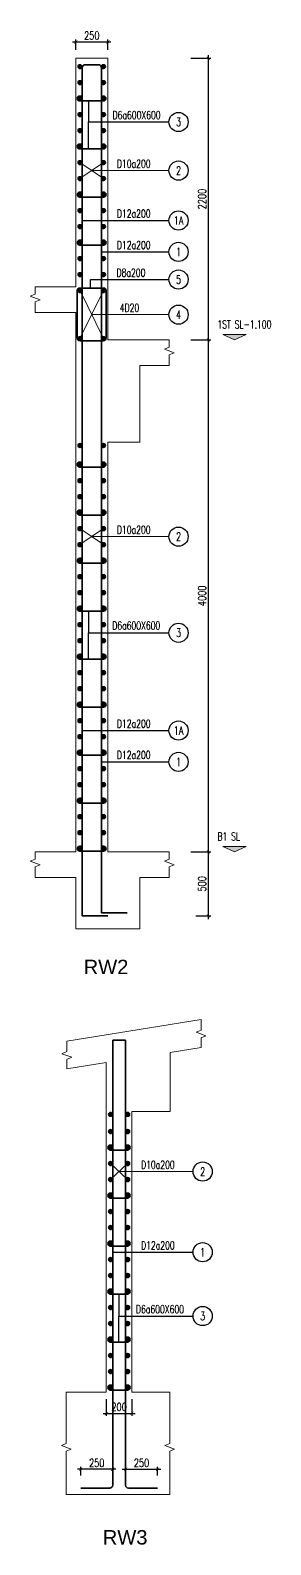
# Model space of a CAD drawing. Header units: millimetres. Extents: x -172050 to 1089997, y 452920 to 1051687.
# Drawn here: x 119455 to 126965, y 462279 to 509604 of the extents above; entities that cross this region are included whole.
import ezdxf
from ezdxf.enums import TextEntityAlignment as Align

# ---------------------------------------------------------------- set-up
doc = ezdxf.new("R2010")
doc.units = ezdxf.units.MM
doc.header["$MEASUREMENT"] = 0
doc.layers.get('Defpoints').update_dxf_attribs({"color": 151, "lineweight": 9})
doc.layers.add('A-DIM1', color=7, linetype='Continuous')
doc.layers.add('ccu11-Cotthep', color=2, linetype='Continuous')
for name, color, linetype, lineweight in [('NDC_S_BREAK-LINE', 1, 'Continuous', 15), ('NDC_S_CONTINUOUS', 3, 'Continuous', 20), ('NDC_S_DIM', 1, 'Continuous', 15), ('NDC_S_ENG TEXT', 2, 'Continuous', 20), ('NDC_S_LEADER', 1, 'Continuous', 15), ('NDC_S_REBAR', 4, 'Continuous', 35), ('NDC_S_VN TEXT', 7, 'Continuous', 20)]:
    doc.layers.add(name, color=color, linetype=linetype, lineweight=lineweight)
doc.styles.add('ARIAL', font='arial.ttf', dxfattribs={"width": 0.8})
doc.styles.add('ccu11-vnsimli', font='vnsimli.shx', dxfattribs={"width": 0.8, "bigfont": 'vns.shx'})
doc.styles.add('ROMANS', font='romans', dxfattribs={"width": 0.75, "bigfont": 'vns'})
doc.dimstyles.new('D-50-100', dxfattribs={"dimscale": 100, "dimtxt": 2.5, "dimasz": 1, "dimexe": 0.75, "dimexo": 0, "dimgap": 0.75, "dimtad": 1, "dimdec": 0, "dimlfac": 0.25, "dimdsep": 46, "dimtxsty": 'ROMANS', "dimblk": 'ARCHTICK', "dimcen": 3, "dimdle": 1, "dimclrd": 1, "dimclre": 1, "dimclrt": 2, "dimadec": 0, "dimazin": 0, "dimtfac": 1, "dimtdec": 0, "dimtix": 1, "dimtmove": 2, "dimatfit": 3, "dimfxl": 3, "dimtolj": 1, "dimtzin": 0, "dimarcsym": 0})
doc.dimstyles.new('TT-50', dxfattribs={"dimscale": 100, "dimtxt": 2.5, "dimasz": 1, "dimexe": 0.75, "dimexo": 0, "dimgap": 0.75, "dimtad": 1, "dimdec": 0, "dimlfac": 0.5, "dimdsep": 46, "dimtxsty": 'ROMANS', "dimblk": 'ARCHTICK', "dimcen": 3, "dimdle": 1, "dimclrd": 1, "dimclre": 1, "dimclrt": 2, "dimadec": 0, "dimazin": 0, "dimtfac": 1, "dimtdec": 0, "dimtix": 1, "dimtmove": 2, "dimatfit": 3, "dimfxl": 3, "dimtolj": 1, "dimtzin": 0, "dimarcsym": 0})

# ---------------------------------------------------------------- blocks, each defined once
blk = doc.blocks.new('_ArchTick')
at = {"layer": 'A-DIM1', "color": 0, "linetype": 'ByBlock', "const_width": 0.15}
blk.add_lwpolyline([(-0.5, -0.5), (0.5, 0.5)], dxfattribs=at)
blk = doc.blocks.new('*D657')
at = {"layer": 'Defpoints', "color": 0, "transparency": 16777216}
for p in [(121876, 509240), (120876, 508993), (121876, 508993)]:
    blk.add_point(p, dxfattribs=at)
at = {"layer": 'NDC_S_DIM', "color": 1, "lineweight": -2, "transparency": 16777216}
for p, q in [((120776, 509240), (121976, 509240)), ((120876, 508993), (120876, 509315)), ((121876, 508993), (121876, 509315))]:
    blk.add_line(p, q, dxfattribs=at)
at = {"layer": 'NDC_S_DIM', "color": 1, "lineweight": -2, "transparency": 16777216, "xscale": 100, "yscale": 100, "zscale": 100, "rotation": 180}
blk.add_blockref('_ArchTick', (120876, 509240), dxfattribs=at)
at = {"layer": 'NDC_S_DIM', "color": 1, "lineweight": -2, "transparency": 16777216, "xscale": 100, "yscale": 100, "zscale": 100}
blk.add_blockref('_ArchTick', (121876, 509240), dxfattribs=at)
at = {"layer": 'NDC_S_DIM', "color": 2, "transparency": 16777216, "insert": (121376, 509440), "char_height": 250, "attachment_point": 5, "style": 'ROMANS'}
blk.add_mtext('\\A1;250', dxfattribs=at)
blk = doc.blocks.new('*D658')
at = {"layer": 'Defpoints', "color": 0, "transparency": 16777216}
for p in [(124472, 499930), (125020, 499930), (124472, 483930)]:
    blk.add_point(p, dxfattribs=at)
at = {"layer": 'NDC_S_DIM', "color": 1, "lineweight": -2, "transparency": 16777216}
for p, q in [((124472, 499930), (125095, 499930)), ((125020, 483830), (125020, 500030)), ((124472, 483930), (125095, 483930))]:
    blk.add_line(p, q, dxfattribs=at)
at = {"layer": 'NDC_S_DIM', "color": 1, "lineweight": -2, "transparency": 16777216, "xscale": 100, "yscale": 100, "zscale": 100}
for p, rotation in [((125020, 499930), 90), ((125020, 483930), 270)]:
    blk.add_blockref('_ArchTick', p, dxfattribs=dict(at, rotation=rotation))
at = {"layer": 'NDC_S_DIM', "color": 2, "transparency": 16777216, "insert": (124820, 491930), "char_height": 250, "attachment_point": 5, "rotation": 90, "style": 'ROMANS'}
blk.add_mtext('\\A1;4000', dxfattribs=at)
blk = doc.blocks.new('*D659')
at = {"layer": 'Defpoints', "color": 0, "transparency": 16777216}
for p in [(124472, 508730), (125020, 508730), (124472, 499930)]:
    blk.add_point(p, dxfattribs=at)
at = {"layer": 'NDC_S_DIM', "color": 1, "lineweight": -2, "transparency": 16777216}
for p, q in [((125020, 499830), (125020, 508830)), ((124472, 508730), (125095, 508730)), ((124472, 499930), (125095, 499930))]:
    blk.add_line(p, q, dxfattribs=at)
at = {"layer": 'NDC_S_DIM', "color": 1, "lineweight": -2, "transparency": 16777216, "xscale": 100, "yscale": 100, "zscale": 100}
for p, rotation in [((125020, 508730), 90), ((125020, 499930), 270)]:
    blk.add_blockref('_ArchTick', p, dxfattribs=dict(at, rotation=rotation))
at = {"layer": 'NDC_S_DIM', "color": 2, "transparency": 16777216, "insert": (124820, 504330), "char_height": 250, "attachment_point": 5, "rotation": 90, "style": 'ROMANS'}
blk.add_mtext('\\A1;2200', dxfattribs=at)
blk = doc.blocks.new('*D652')
at = {"layer": 'Defpoints', "color": 0, "transparency": 16777216}
for p in [(124629, 483930), (125020, 483930), (124629, 481930)]:
    blk.add_point(p, dxfattribs=at)
at = {"layer": 'NDC_S_DIM', "color": 1, "lineweight": -2, "transparency": 16777216}
for p, q in [((124629, 483930), (125095, 483930)), ((125020, 481830), (125020, 484030)), ((124629, 481930), (125095, 481930))]:
    blk.add_line(p, q, dxfattribs=at)
at = {"layer": 'NDC_S_DIM', "color": 1, "lineweight": -2, "transparency": 16777216, "xscale": 100, "yscale": 100, "zscale": 100}
for p, rotation in [((125020, 483930), 90), ((125020, 481930), 270)]:
    blk.add_blockref('_ArchTick', p, dxfattribs=dict(at, rotation=rotation))
at = {"layer": 'NDC_S_DIM', "color": 2, "transparency": 16777216, "insert": (124820, 482930), "char_height": 250, "attachment_point": 5, "rotation": 90, "style": 'ROMANS'}
blk.add_mtext('\\A1;500', dxfattribs=at)
blk = doc.blocks.new('*D645')
at = {"layer": 'Defpoints', "color": 0, "transparency": 16777216}
for p in [(122430, 464438), (123430, 464636), (123430, 464438)]:
    blk.add_point(p, dxfattribs=at)
at = {"layer": 'NDC_S_DIM', "color": 1, "lineweight": -2, "transparency": 16777216}
for p, q in [((122330, 464636), (123530, 464636)), ((122430, 464438), (122430, 464711)), ((123430, 464438), (123430, 464711))]:
    blk.add_line(p, q, dxfattribs=at)
at = {"layer": 'NDC_S_DIM', "color": 1, "lineweight": -2, "transparency": 16777216, "xscale": 100, "yscale": 100, "zscale": 100, "rotation": 180}
blk.add_blockref('_ArchTick', (122430, 464636), dxfattribs=at)
at = {"layer": 'NDC_S_DIM', "color": 1, "lineweight": -2, "transparency": 16777216, "xscale": 100, "yscale": 100, "zscale": 100}
blk.add_blockref('_ArchTick', (123430, 464636), dxfattribs=at)
at = {"layer": 'NDC_S_DIM', "color": 2, "transparency": 16777216, "insert": (122930, 464836), "char_height": 250, "attachment_point": 5, "style": 'ROMANS'}
blk.add_mtext('\\A1;250', dxfattribs=at)
blk = doc.blocks.new('*D646')
at = {"layer": 'Defpoints', "color": 0, "transparency": 16777216}
for p in [(121030, 464636), (121030, 464438), (122030, 464438)]:
    blk.add_point(p, dxfattribs=at)
at = {"layer": 'NDC_S_DIM', "color": 1, "lineweight": -2, "transparency": 16777216}
for p, q in [((122130, 464636), (120930, 464636)), ((121030, 464438), (121030, 464711)), ((122030, 464438), (122030, 464711))]:
    blk.add_line(p, q, dxfattribs=at)
at = {"layer": 'NDC_S_DIM', "color": 1, "lineweight": -2, "transparency": 16777216, "xscale": 100, "yscale": 100, "zscale": 100, "rotation": 180}
blk.add_blockref('_ArchTick', (121030, 464636), dxfattribs=at)
at = {"layer": 'NDC_S_DIM', "color": 1, "lineweight": -2, "transparency": 16777216, "xscale": 100, "yscale": 100, "zscale": 100}
blk.add_blockref('_ArchTick', (122030, 464636), dxfattribs=at)
at = {"layer": 'NDC_S_DIM', "color": 2, "transparency": 16777216, "insert": (121530, 464836), "char_height": 250, "attachment_point": 5, "style": 'ROMANS'}
blk.add_mtext('\\A1;250', dxfattribs=at)
blk = doc.blocks.new('*D647')
at = {"layer": 'Defpoints', "color": 0, "transparency": 16777216}
for p in [(121830, 466825), (122630, 466825), (122630, 466383)]:
    blk.add_point(p, dxfattribs=at)
at = {"layer": 'NDC_S_DIM', "color": 1, "lineweight": -2, "transparency": 16777216}
for p, q in [((121830, 466825), (121830, 466308)), ((122630, 466825), (122630, 466308)), ((121730, 466383), (122730, 466383))]:
    blk.add_line(p, q, dxfattribs=at)
at = {"layer": 'NDC_S_DIM', "color": 1, "lineweight": -2, "transparency": 16777216, "xscale": 100, "yscale": 100, "zscale": 100, "rotation": 180}
blk.add_blockref('_ArchTick', (121830, 466383), dxfattribs=at)
at = {"layer": 'NDC_S_DIM', "color": 1, "lineweight": -2, "transparency": 16777216, "xscale": 100, "yscale": 100, "zscale": 100}
blk.add_blockref('_ArchTick', (122630, 466383), dxfattribs=at)
at = {"layer": 'NDC_S_DIM', "color": 2, "transparency": 16777216, "insert": (122230, 466583), "char_height": 250, "attachment_point": 5, "style": 'ROMANS'}
blk.add_mtext('\\A1;200', dxfattribs=at)

msp = doc.modelspace()

# ---------------------------------------------------------------- hatches: boundary and pattern name
at = {"layer": 'NDC_S_DIM'}
for points in [[(125468.4, 500095.5), (125835.6, 499929.5), (126202.9, 500095.5)], [(125468.4, 484095.5), (125835.6, 483929.5), (126202.9, 484095.5)]]:
    msp.add_hatch(color=256, dxfattribs=at).paths.add_polyline_path(points)
at = {"layer": 'NDC_S_REBAR'}
for points in [[(121049.2, 508427.1, -1), (120964, 508512.3, -1)], [(121701, 508427.1, 1), (121786.2, 508512.3, 1)], [(121049.2, 507927.1, -1), (120964, 508012.3, -1)], [(121701, 507927.1, 1), (121786.2, 508012.3, 1)], [(121049.2, 507427.1, -1), (120964, 507512.3, -1)], [(121701, 507427.1, 1), (121786.2, 507512.3, 1)], [(121049.2, 506927.1, -1), (120964, 507012.3, -1)], [(121701, 506927.1, 1), (121786.2, 507012.3, 1)], [(121049.2, 506427.1, -1), (120964, 506512.3, -1)], [(121701, 506427.1, 1), (121786.2, 506512.3, 1)], [(121049.2, 505927.1, -1), (120964, 506012.3, -1)], [(121701, 505927.1, 1), (121786.2, 506012.3, 1)], [(121049.2, 505427.1, -1), (120964, 505512.3, -1)], [(121701, 505427.1, 1), (121786.2, 505512.3, 1)], [(121049.2, 504927.1, -1), (120964, 505012.3, -1)], [(121701, 504927.1, 1), (121786.2, 505012.3, 1)], [(121049.2, 504427.1, -1), (120964, 504512.3, -1)], [(121701, 504427.1, 1), (121786.2, 504512.3, 1)], [(121049.2, 503927.1, -1), (120964, 504012.3, -1)], [(121701, 503927.1, 1), (121786.2, 504012.3, 1)], [(121049.2, 503427.1, -1), (120964, 503512.3, -1)], [(121701, 503427.1, 1), (121786.2, 503512.3, 1)], [(121049.2, 502927.1, -1), (120964, 503012.3, -1)], [(121701, 502927.1, 1), (121786.2, 503012.3, 1)], [(121049.2, 502427.1, -1), (120964, 502512.3, -1)], [(121701, 502427.1, 1), (121786.2, 502512.3, 1)], [(121049.2, 501927.1, -1), (120964, 502012.3, -1)], [(121701, 501927.1, 1), (121786.2, 502012.3, 1)], [(121049.2, 501427.1, -1), (120964, 501512.3, -1)], [(121701, 501427.1, 1), (121786.2, 501512.3, 1)], [(121049.2, 499927.1, -1), (120964, 500012.3, -1)], [(121701, 499927.1, 1), (121786.2, 500012.3, 1)], [(121049.2, 496588, -1), (120964, 496673.1, -1)], [(121701, 496588, 1), (121786.2, 496673.1, 1)], [(121049.2, 495988, -1), (120964, 496073.1, -1)], [(121701, 495988, 1), (121786.2, 496073.1, 1)], [(121049.2, 495488, -1), (120964, 495573.1, -1)], [(121701, 495488, 1), (121786.2, 495573.1, 1)], [(121049.2, 494988, -1), (120964, 495073.1, -1)], [(121701, 494988, 1), (121786.2, 495073.1, 1)], [(121049.2, 494488, -1), (120964, 494573.1, -1)], [(121701, 494488, 1), (121786.2, 494573.1, 1)], [(121049.2, 493988, -1), (120964, 494073.1, -1)], [(121701, 493988, 1), (121786.2, 494073.1, 1)], [(121049.2, 493488, -1), (120964, 493573.1, -1)], [(121701, 493488, 1), (121786.2, 493573.1, 1)], [(121049.2, 492988, -1), (120964, 493073.1, -1)], [(121701, 492988, 1), (121786.2, 493073.1, 1)], [(121049.2, 492488, -1), (120964, 492573.1, -1)], [(121701, 492488, 1), (121786.2, 492573.1, 1)], [(121049.2, 491988, -1), (120964, 492073.1, -1)], [(121701, 491988, 1), (121786.2, 492073.1, 1)], [(121049.2, 491488, -1), (120964, 491573.1, -1)], [(121701, 491488, 1), (121786.2, 491573.1, 1)], [(121049.2, 490988, -1), (120964, 491073.1, -1)], [(121701, 490988, 1), (121786.2, 491073.1, 1)], [(121049.2, 490488, -1), (120964, 490573.1, -1)], [(121701, 490488, 1), (121786.2, 490573.1, 1)], [(121049.2, 489988, -1), (120964, 490073.1, -1)], [(121701, 489988, 1), (121786.2, 490073.1, 1)], [(121049.2, 489488, -1), (120964, 489573.1, -1)], [(121701, 489488, 1), (121786.2, 489573.1, 1)], [(121049.2, 488988, -1), (120964, 489073.1, -1)], [(121701, 488988, 1), (121786.2, 489073.1, 1)], [(121049.2, 488488, -1), (120964, 488573.1, -1)], [(121701, 488488, 1), (121786.2, 488573.1, 1)], [(121049.2, 487988, -1), (120964, 488073.1, -1)], [(121701, 487988, 1), (121786.2, 488073.1, 1)], [(121049.2, 487488, -1), (120964, 487573.1, -1)], [(121701, 487488, 1), (121786.2, 487573.1, 1)], [(121049.2, 486988, -1), (120964, 487073.1, -1)], [(121701, 486988, 1), (121786.2, 487073.1, 1)], [(121049.2, 486488, -1), (120964, 486573.1, -1)], [(121701, 486488, 1), (121786.2, 486573.1, 1)], [(121049.2, 485988, -1), (120964, 486073.1, -1)], [(121701, 485988, 1), (121786.2, 486073.1, 1)], [(121049.2, 485488, -1), (120964, 485573.1, -1)], [(121701, 485488, 1), (121786.2, 485573.1, 1)], [(121049.2, 484988, -1), (120964, 485073.1, -1)], [(121701, 484988, 1), (121786.2, 485073.1, 1)], [(121049.2, 484488, -1), (120964, 484573.1, -1)], [(121701, 484488, 1), (121786.2, 484573.1, 1)], [(121049.2, 483988, -1), (120964, 484073.1, -1)], [(121701, 483988, 1), (121786.2, 484073.1, 1)], [(122002.6, 475684.3, -1), (121917.5, 475769.4, -1)], [(122454.4, 475684.3, 1), (122539.6, 475769.4, 1)], [(122002.6, 475146.6, -1), (121917.5, 475231.7, -1)], [(122454.4, 475146.6, 1), (122539.6, 475231.7, 1)], [(122002.6, 474646.6, -1), (121917.5, 474731.7, -1)], [(122454.4, 474646.6, 1), (122539.6, 474731.7, 1)], [(122002.6, 474146.6, -1), (121917.5, 474231.7, -1)], [(122454.4, 474146.6, 1), (122539.6, 474231.7, 1)], [(122002.6, 473646.6, -1), (121917.5, 473731.7, -1)], [(122454.4, 473646.6, 1), (122539.6, 473731.7, 1)], [(122002.6, 473146.6, -1), (121917.5, 473231.7, -1)], [(122454.4, 473146.6, 1), (122539.6, 473231.7, 1)], [(122002.6, 472646.6, -1), (121917.5, 472731.7, -1)], [(122454.4, 472646.6, 1), (122539.6, 472731.7, 1)], [(122002.6, 472146.6, -1), (121917.5, 472231.7, -1)], [(122454.4, 472146.6, 1), (122539.6, 472231.7, 1)], [(122002.6, 471646.6, -1), (121917.5, 471731.7, -1)], [(122454.4, 471646.6, 1), (122539.6, 471731.7, 1)], [(122002.6, 471146.6, -1), (121917.5, 471231.7, -1)], [(122454.4, 471146.6, 1), (122539.6, 471231.7, 1)], [(122002.6, 470646.6, -1), (121917.5, 470731.7, -1)], [(122454.4, 470646.6, 1), (122539.6, 470731.7, 1)], [(122002.6, 470146.6, -1), (121917.5, 470231.7, -1)], [(122454.4, 470146.6, 1), (122539.6, 470231.7, 1)], [(122002.6, 469646.6, -1), (121917.5, 469731.7, -1)], [(122454.4, 469646.6, 1), (122539.6, 469731.7, 1)], [(122002.6, 469146.6, -1), (121917.5, 469231.7, -1)], [(122454.4, 469146.6, 1), (122539.6, 469231.7, 1)], [(122002.6, 468646.6, -1), (121917.5, 468731.7, -1)], [(122454.4, 468646.6, 1), (122539.6, 468731.7, 1)], [(122002.6, 468146.6, -1), (121917.5, 468231.7, -1)], [(122454.4, 468146.6, 1), (122539.6, 468231.7, 1)], [(122002.6, 467646.6, -1), (121917.5, 467731.7, -1)], [(122454.4, 467646.6, 1), (122539.6, 467731.7, 1)], [(122002.6, 467146.6, -1), (121917.5, 467231.7, -1)], [(122454.4, 467146.6, 1), (122539.6, 467231.7, 1)]]:
    msp.add_hatch(color=6, dxfattribs=at).paths.add_polyline_path(points)

# ---------------------------------------------------------------- linework, layer by layer
at = {"layer": 'ccu11-Cotthep', "color": 7}
for centre in [(124085.9, 506739.3), (124085.9, 505219.7), (124085.9, 503660.3), (124085.9, 502679.1), (124085.9, 501814.6), (124085.9, 500717.8), (124085.9, 493780.5), (124085.9, 490775.6), (124085.9, 487721.2), (124085.9, 486743), (124839.3, 473939.2), (124839.3, 471419), (124839.3, 469424.1)]:
    msp.add_circle(centre, 300, dxfattribs=at)
at = {"layer": 'NDC_S_BREAK-LINE'}
for points in [[(119606.9, 501587.2), (119606.9, 501360.6), (119455.3, 501294.8), (119758.5, 501184.5), (119606.9, 501118.7), (119606.9, 500787.2)], [(123797.6, 499929.5), (123797.6, 499702.9), (123646.1, 499637.1), (123949.2, 499526.8), (123797.6, 499461), (123797.6, 499129.5)], [(119606.9, 483929.5), (119606.9, 483702.9), (119455.3, 483637.1), (119758.5, 483526.8), (119606.9, 483461), (119606.9, 483129.5)], [(123797.6, 483929.5), (123797.6, 483702.9), (123646.1, 483637.1), (123949.2, 483526.8), (123797.6, 483461), (123797.6, 483129.5)], [(124791.9, 478687.7), (124791.9, 478358.5), (124640.3, 478292.7), (124943.4, 478182.3), (124791.9, 478116.5), (124791.9, 477817.9)], [(120597.1, 478016.6), (120597.1, 477687.3), (120445.6, 477621.5), (120748.7, 477511.2), (120597.1, 477445.4), (120597.1, 477146.8)], [(120578.2, 467045.8), (120578.2, 465441.6), (120426.7, 465375.8), (120729.8, 465265.5), (120578.2, 465199.7), (120578.2, 463845.8)], [(123809.8, 467045.8), (123809.8, 465441.6), (123658.2, 465375.8), (123961.4, 465265.5), (123809.8, 465199.7), (123809.8, 463845.8)]]:
    msp.add_lwpolyline(points, dxfattribs=at)
at = {"layer": 'NDC_S_CONTINUOUS'}
for p, q in [((120876.3, 501587.2), (120876.3, 508729.5)), ((120876.3, 508729.5), (121876.3, 508729.5)), ((121876.3, 508729.5), (121876.3, 499929.5)), ((120876.3, 501587.2), (119606.9, 501587.2)), ((120876.3, 500787.2), (119606.9, 500787.2)), ((120876.3, 500787.2), (120876.3, 483929.5)), ((123797.6, 499929.5), (121876.3, 499929.5)), ((122876.3, 499129.5), (122876.3, 496729.5)), ((123797.6, 499129.5), (122876.3, 499129.5)), ((122876.3, 496729.5), (121876.3, 496729.5)), ((121876.3, 496729.5), (121876.3, 483929.5)), ((120876.3, 483929.5), (119606.9, 483929.5)), ((123797.6, 483929.5), (121876.3, 483929.5)), ((120876.3, 483129.5), (119606.9, 483129.5)), ((120876.3, 483129.5), (120876.3, 481529.5)), ((122876.3, 483129.5), (122876.3, 481529.5)), ((123797.6, 483129.5), (122876.3, 483129.5)), ((122876.3, 481529.5), (120876.3, 481529.5)), ((124791.9, 478687.7), (120597.1, 478016.6)), ((124791.9, 477817.9), (123829.7, 477664)), ((123829.7, 475813.8), (123829.7, 477664)), ((121829.7, 477344), (120597.1, 477146.8)), ((121829.7, 475813.8), (121829.7, 477344)), ((121829.7, 475813.8), (121829.7, 467045.8)), ((122629.7, 475813.8), (122629.7, 467045.8)), ((123829.7, 475813.8), (122629.7, 475813.8)), ((121829.7, 467045.8), (120578.2, 467045.8)), ((123809.8, 467045.8), (122629.7, 467045.8)), ((123809.8, 463845.8), (120578.2, 463845.8))]:
    msp.add_line(p, q, dxfattribs=at)
at = {"layer": 'NDC_S_DIM'}
for p, q in [((125835.6, 499929.5), (125468.4, 500095.5)), ((125468.4, 500095.5), (126202.9, 500095.5)), ((125835.6, 499929.5), (126202.9, 500095.5)), ((125835.6, 483929.5), (125468.4, 484095.5)), ((125468.4, 484095.5), (126202.9, 484095.5)), ((125835.6, 483929.5), (126202.9, 484095.5))]:
    msp.add_line(p, q, dxfattribs=at)
at = {"layer": 'NDC_S_LEADER'}
for p, q in [((121006.6, 504969.7), (121743.6, 505469.7)), ((121743.6, 504969.7), (121006.6, 505469.7)), ((121375.1, 505219.7), (123785.9, 505219.7)), ((121006.6, 499969.7), (121743.6, 501469.7)), ((121743.6, 499969.7), (121008.5, 501458.3)), ((121374.2, 500717.8), (123785.9, 500717.8)), ((121006.6, 493530.5), (121743.6, 494030.5)), ((121743.6, 493530.5), (121006.6, 494030.5)), ((121375.1, 493780.5), (123785.9, 493780.5)), ((121960, 473689.2), (122497, 474189.2)), ((122497, 473689.2), (121960, 474189.2)), ((122228.5, 473939.2), (124539.3, 473939.2))]:
    msp.add_line(p, q, dxfattribs=at)
at = {"layer": 'NDC_S_REBAR'}
for p, q in [((122029.7, 464135.8), (122029.7, 478045.7)), ((122429.7, 478045.7), (122429.7, 464135.8)), ((121029.7, 464045.8), (121939.7, 464045.8)), ((122519.7, 464045.8), (123429.7, 464045.8))]:
    msp.add_line(p, q, dxfattribs=at)
for points in [[(121876.3, 481929.5), (121076.3, 481929.5), (121076.3, 508439.5, -0.4142136), (121166.3, 508529.5), (121586.3, 508529.5, -0.4142136), (121676.3, 508439.5), (121676.3, 497529.8)], [(121086.2, 507548.4), (120999.6, 507548.4, 1), (120999.6, 507394.7), (121741.4, 507394.7, 1), (121741.4, 507548.4), (121654.4, 507548.4)], [(121086.2, 506048.4), (120999.6, 506048.4, 1), (120999.6, 505894.7), (121741.4, 505894.7, 1), (121741.4, 506048.4), (121654.4, 506048.4)], [(121088.4, 504546.5), (121001.8, 504546.5, 1), (121001.8, 504392.9), (121743.6, 504392.9, 1), (121743.6, 504546.5), (121656.6, 504546.5)], [(121088.4, 503046.5), (121001.8, 503046.5, 1), (121001.8, 502892.9), (121743.6, 502892.9, 1), (121743.6, 503046.5), (121656.6, 503046.5)], [(121086.2, 496109.2), (120999.6, 496109.2, 1), (120999.6, 495955.6), (121741.4, 495955.6, 1), (121741.4, 496109.2), (121654.4, 496109.2)], [(121086.2, 494609.2), (120999.6, 494609.2, 1), (120999.6, 494455.6), (121741.4, 494455.6, 1), (121741.4, 494609.2), (121654.4, 494609.2)], [(121088.4, 493107.4), (121001.8, 493107.4, 1), (121001.8, 492953.7), (121743.6, 492953.7, 1), (121743.6, 493107.4), (121656.6, 493107.4)], [(121088.4, 491607.4), (121001.8, 491607.4, 1), (121001.8, 491453.7), (121743.6, 491453.7, 1), (121743.6, 491607.4), (121656.6, 491607.4)], [(121088.4, 490107.4), (121001.8, 490107.4, 1), (121001.8, 489953.7), (121743.6, 489953.7, 1), (121743.6, 490107.4), (121656.6, 490107.4)], [(121088.4, 488607.4), (121001.8, 488607.4, 1), (121001.8, 488453.7), (121743.6, 488453.7, 1), (121743.6, 488607.4), (121656.6, 488607.4)], [(121088.4, 487107.4), (121001.8, 487107.4, 1), (121001.8, 486953.7), (121743.6, 486953.7, 1), (121743.6, 487107.4), (121656.6, 487107.4)], [(121088.4, 485607.4), (121001.8, 485607.4, 1), (121001.8, 485453.7), (121743.6, 485453.7, 1), (121743.6, 485607.4), (121656.6, 485607.4)], [(121088.4, 484107.4), (121001.8, 484107.4, 1), (121001.8, 483953.7), (121743.6, 483953.7, 1), (121743.6, 484107.4), (121656.6, 484107.4)], [(122041.8, 474766), (121955.3, 474766, 1), (121955.3, 474612.3), (122497, 474612.3, 1), (122497, 474766), (122410, 474766)], [(122041.8, 473266), (121955.3, 473266, 1), (121955.3, 473112.3), (122497, 473112.3, 1), (122497, 473266), (122410, 473266)], [(122041.8, 471766), (121955.3, 471766, 1), (121955.3, 471612.3), (122497, 471612.3, 1), (122497, 471766), (122410, 471766)], [(122041.8, 470266), (121955.3, 470266, 1), (121955.3, 470112.3), (122497, 470112.3, 1), (122497, 470266), (122410, 470266)], [(122041.8, 468766), (121955.3, 468766, 1), (121955.3, 468612.3), (122497, 468612.3, 1), (122497, 468766), (122410, 468766)], [(122041.8, 467266), (121955.3, 467266, 1), (121955.3, 467112.3), (122497, 467112.3, 1), (122497, 467266), (122410, 467266)]]:
    msp.add_lwpolyline(points, format="xyb", dxfattribs=at)
msp.add_lwpolyline([(121008.5, 501548.3), (121736.2, 501548.3, -0.4142136), (121826.2, 501458.3), (121826.2, 499989.9, -0.4142136), (121736.2, 499899.9), (121008.5, 499899.9, -0.4142136), (120918.5, 499989.9), (120918.5, 501458.3, -0.4142136)], format="xyb", close=True, dxfattribs=at)
for points in [[(121676.3, 499750.7), (121676.3, 482025.1)], [(121676.3, 482025.1), (122476.3, 482025.1)], [(122029.7, 478045.7), (122429.7, 478045.7)]]:
    msp.add_lwpolyline(points, dxfattribs=at)
at = {"layer": 'NDC_S_REBAR', "color": 6}
for centre in [(121006.6, 508469.7), (121743.6, 508469.7), (121006.6, 507969.7), (121743.6, 507969.7), (121006.6, 507469.7), (121743.6, 507469.7), (121006.6, 506969.7), (121743.6, 506969.7), (121006.6, 506469.7), (121743.6, 506469.7), (121006.6, 505969.7), (121743.6, 505969.7), (121006.6, 505469.7), (121743.6, 505469.7), (121006.6, 504969.7), (121743.6, 504969.7), (121006.6, 504469.7), (121743.6, 504469.7), (121006.6, 503969.7), (121743.6, 503969.7), (121006.6, 503469.7), (121743.6, 503469.7), (121006.6, 502969.7), (121743.6, 502969.7), (121006.6, 502469.7), (121743.6, 502469.7), (121006.6, 501969.7), (121743.6, 501969.7), (121006.6, 501469.7), (121743.6, 501469.7), (121006.6, 499969.7), (121743.6, 499969.7), (121006.6, 496630.5), (121743.6, 496630.5), (121006.6, 496030.5), (121743.6, 496030.5), (121006.6, 495530.5), (121743.6, 495530.5), (121006.6, 495030.5), (121743.6, 495030.5), (121006.6, 494530.5), (121743.6, 494530.5), (121006.6, 494030.5), (121743.6, 494030.5), (121006.6, 493530.5), (121743.6, 493530.5), (121006.6, 493030.5), (121743.6, 493030.5), (121006.6, 492530.5), (121743.6, 492530.5), (121006.6, 492030.5), (121743.6, 492030.5), (121006.6, 491530.5), (121743.6, 491530.5), (121006.6, 491030.5), (121743.6, 491030.5), (121006.6, 490530.5), (121743.6, 490530.5), (121006.6, 490030.5), (121743.6, 490030.5), (121006.6, 489530.5), (121743.6, 489530.5), (121006.6, 489030.5), (121743.6, 489030.5), (121006.6, 488530.5), (121743.6, 488530.5), (121006.6, 488030.5), (121743.6, 488030.5), (121006.6, 487530.5), (121743.6, 487530.5), (121006.6, 487030.5), (121743.6, 487030.5), (121006.6, 486530.5), (121743.6, 486530.5), (121006.6, 486030.5), (121743.6, 486030.5), (121006.6, 485530.5), (121743.6, 485530.5), (121006.6, 485030.5), (121743.6, 485030.5), (121006.6, 484530.5), (121743.6, 484530.5), (121006.6, 484030.5), (121743.6, 484030.5), (121960, 475726.8), (122497, 475726.8), (121960, 475189.2), (122497, 475189.2), (121960, 474689.2), (122497, 474689.2), (121960, 474189.2), (122497, 474189.2), (121960, 473689.2), (122497, 473689.2), (121960, 473189.2), (122497, 473189.2), (121960, 472689.2), (122497, 472689.2), (121960, 472189.2), (122497, 472189.2), (121960, 471689.2), (122497, 471689.2), (121960, 471189.2), (122497, 471189.2), (121960, 470689.2), (122497, 470689.2), (121960, 470189.2), (122497, 470189.2), (121960, 469689.2), (122497, 469689.2), (121960, 469189.2), (122497, 469189.2), (121960, 468689.2), (122497, 468689.2), (121960, 468189.2), (122497, 468189.2), (121960, 467689.2), (122497, 467689.2), (121960, 467189.2), (122497, 467189.2)]:
    msp.add_circle(centre, 60.2, dxfattribs=at)
at = {"layer": 'NDC_S_REBAR'}
for centre, start, end in [((121939.7, 464135.8), 270, 0), ((122519.7, 464135.8), 180, 270)]:
    msp.add_arc(centre, 90, start, end, dxfattribs=at)

# ---------------------------------------------------------------- texts
at = {"layer": 'ccu11-Cotthep', "color": 2, "style": 'ccu11-vnsimli', "width": 0.7}
for tag, p in [('3', (124085.9, 506739.3)), ('2', (124085.9, 505219.7)), ('1A', (124085.9, 503660.3)), ('1', (124085.9, 502679.1)), ('5', (124085.9, 501814.6)), ('4', (124085.9, 500717.8)), ('2', (124085.9, 493780.5)), ('3', (124085.9, 490775.6)), ('1A', (124085.9, 487721.2)), ('1', (124085.9, 486743)), ('2', (124839.3, 473939.2)), ('1', (124839.3, 471419)), ('3', (124839.3, 469424.1))]:
    msp.add_attdef(tag, text='1', height=260, dxfattribs=at).set_placement(p, align=Align.MIDDLE)
at = {"layer": 'NDC_S_ENG TEXT', "style": 'ROMANS', "width": 0.7}
for s, p in [('D6a600X600', (122026.6, 506828.7)), ('D10a200', (122162.2, 505309.1)), ('D12a200', (122162.2, 503749.7)), ('D12a200', (122162.2, 502768.5)), ('D8a200', (122151.6, 501904)), ('4D20', (122252.7, 500807.2)), ('1ST SL-1.100', (125300.3, 500287.8)), ('D10a200', (122162.2, 493869.9)), ('D6a600X600', (122015.9, 490878.1)), ('D12a200', (122162.2, 487810.5)), ('D12a200', (122162.2, 486832.4)), ('B1 SL', (125300.3, 484287.8)), ('D10a200', (122915.6, 474028.5)), ('D12a200', (122915.6, 471508.3)), ('D6a600X600', (122757.3, 469513.5))]:
    msp.add_text(s, height=250, dxfattribs=at).set_placement(p)
at = {"layer": 'NDC_S_VN TEXT', "style": 'ARIAL'}
for s, p in [('RW2', (121122.2, 480334.7)), ('RW3', (121720, 462510.2))]:
    msp.add_text(s, height=450, dxfattribs=at).set_placement(p, align=Align.MIDDLE_LEFT)

# ---------------------------------------------------------------- dimensions: what is measured, and where the dimension line sits
at = {"layer": 'NDC_S_DIM'}
for base, p1, p2, picture, middle in [((121876.3, 509240.2), (120876.3, 508992.5), (121876.3, 508992.5), '*D657', (121376.3, 509440.2)), ((122629.7, 466382.7), (121829.7, 466824.6), (122629.7, 466824.6), '*D647', (122229.7, 466582.7)), ((123429.7, 464635.8), (122429.7, 464438.1), (123429.7, 464438.1), '*D645', (122929.7, 464835.8))]:
    dim = msp.add_linear_dim(base=base, p1=p1, p2=p2, dimstyle='D-50-100', dxfattribs=at)
    dim.commit()
    dim.dimension.update_dxf_attribs({"geometry": picture, "text_midpoint": middle})
for base, p1, p2, angle, picture, middle in [((125020, 508729.5), (124471.5, 499929.5), (124471.5, 508729.5), 90, '*D659', (124820, 504329.5)), ((125020, 499929.5), (124471.5, 483929.5), (124471.5, 499929.5), 90, '*D658', (124820, 491929.5)), ((125020, 483929.5), (124629, 481929.5), (124629, 483929.5), 90, '*D652', (124820, 482929.5)), ((121029.7, 464635.8), (122029.7, 464438.1), (121029.7, 464438.1), 180, '*D646', (121529.7, 464835.8))]:
    dim = msp.add_linear_dim(base=base, p1=p1, p2=p2, angle=angle, dimstyle='D-50-100', dxfattribs=at)
    dim.commit()
    dim.dimension.update_dxf_attribs({"geometry": picture, "text_midpoint": middle})

# ---------------------------------------------------------------- leaders
at = {"layer": 'NDC_S_LEADER'}
for points in [[(121270.5, 507394.7), (121270.5, 506739.3), (123785.9, 506739.3)], [(121270.5, 505894.7), (121270.5, 506739.3), (123785.9, 506739.3)], [(121076.3, 503660.3), (123785.9, 503660.3)], [(121676.3, 502679.1), (123785.9, 502679.1)], [(121339, 501548.3), (121339, 501814.6), (123785.9, 501814.6)], [(121270.5, 491453.7), (121270.5, 490775.6), (123785.9, 490775.6)], [(121270.5, 489953.7), (121270.5, 490775.6), (123785.9, 490775.6)], [(121076.3, 487721.2), (123785.9, 487721.2)], [(121676.3, 486743), (123785.9, 486743)], [(122029.7, 471419), (124539.3, 471419)], [(122429.7, 471419), (124539.3, 471419)], [(122226.1, 470112.3), (122226.1, 469424.1), (124539.3, 469424.1)], [(122226.1, 468612.3), (122226.1, 469424.1), (124539.3, 469424.1)]]:
    msp.add_leader(points, dimstyle='TT-50', override={"dimasz": 0.5, "dimtad": 0, "dimldrblk": 'ArchTick'}, dxfattribs=at)

doc.saveas('drawing.dxf')
